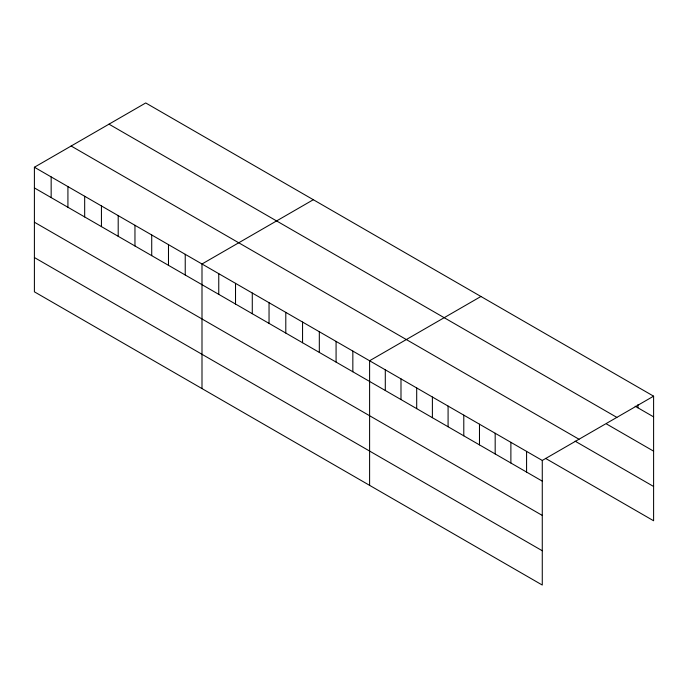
<?xml version="1.0" encoding="UTF-8"?>
<svg xmlns="http://www.w3.org/2000/svg" width="688" height="688" viewBox="0 0 688 688"><rect width="100%" height="100%" fill="white"/><g stroke="black" fill="none" stroke-linecap="round" stroke-linejoin="round"><path stroke-width="1.03" d="M34.4 167.236L542.273 460.453L542.273 585.041L34.4 291.824L34.4 167.236L145.727 102.959L653.6 396.176L653.6 520.764L545.558 458.389M313.324 199.718L201.997 263.994L201.997 388.582M480.921 296.485L369.602 360.753L369.602 485.35M542.273 460.453L653.6 396.176M635.136 406.204L653.6 416.868M108.988 124.167L616.861 417.392M606.506 423.963L653.6 451.156M71.139 146.019L579.012 439.245M575.108 441.163L653.6 486.476M34.4 187.919L542.273 481.136M34.4 222.207L542.273 515.424M34.4 257.536L542.273 550.753M637.905 404.699L637.905 407.803M526.578 451.388L526.578 472.071M510.883 442.324L510.883 463.015M495.179 433.259L495.179 453.951M479.484 424.195L479.484 444.887M463.789 415.139L463.789 435.822M448.086 406.075L448.086 426.758M432.391 397.01L432.391 417.693M416.696 387.946L416.696 408.629M400.992 378.882L400.992 399.573M385.297 369.817L385.297 390.509M352.841 351.078L352.841 371.769M336.079 341.403L336.079 362.094M319.318 331.728L319.318 352.419M302.557 322.053L302.557 342.736M285.795 312.378L285.795 333.061M269.042 302.703L269.042 323.386M252.281 293.019L252.281 313.711M235.52 283.344L235.52 304.036M218.758 273.669L218.758 294.361M185.235 254.319L185.235 275.002M168.483 244.644L168.483 265.327M151.721 234.969L151.721 255.652M134.96 225.286L134.96 245.977M118.198 215.611L118.198 236.302M101.437 205.936L101.437 226.627M84.676 196.261L84.676 216.944M67.923 186.586L67.923 207.269M51.161 176.911L51.161 197.594"/></g></svg>
